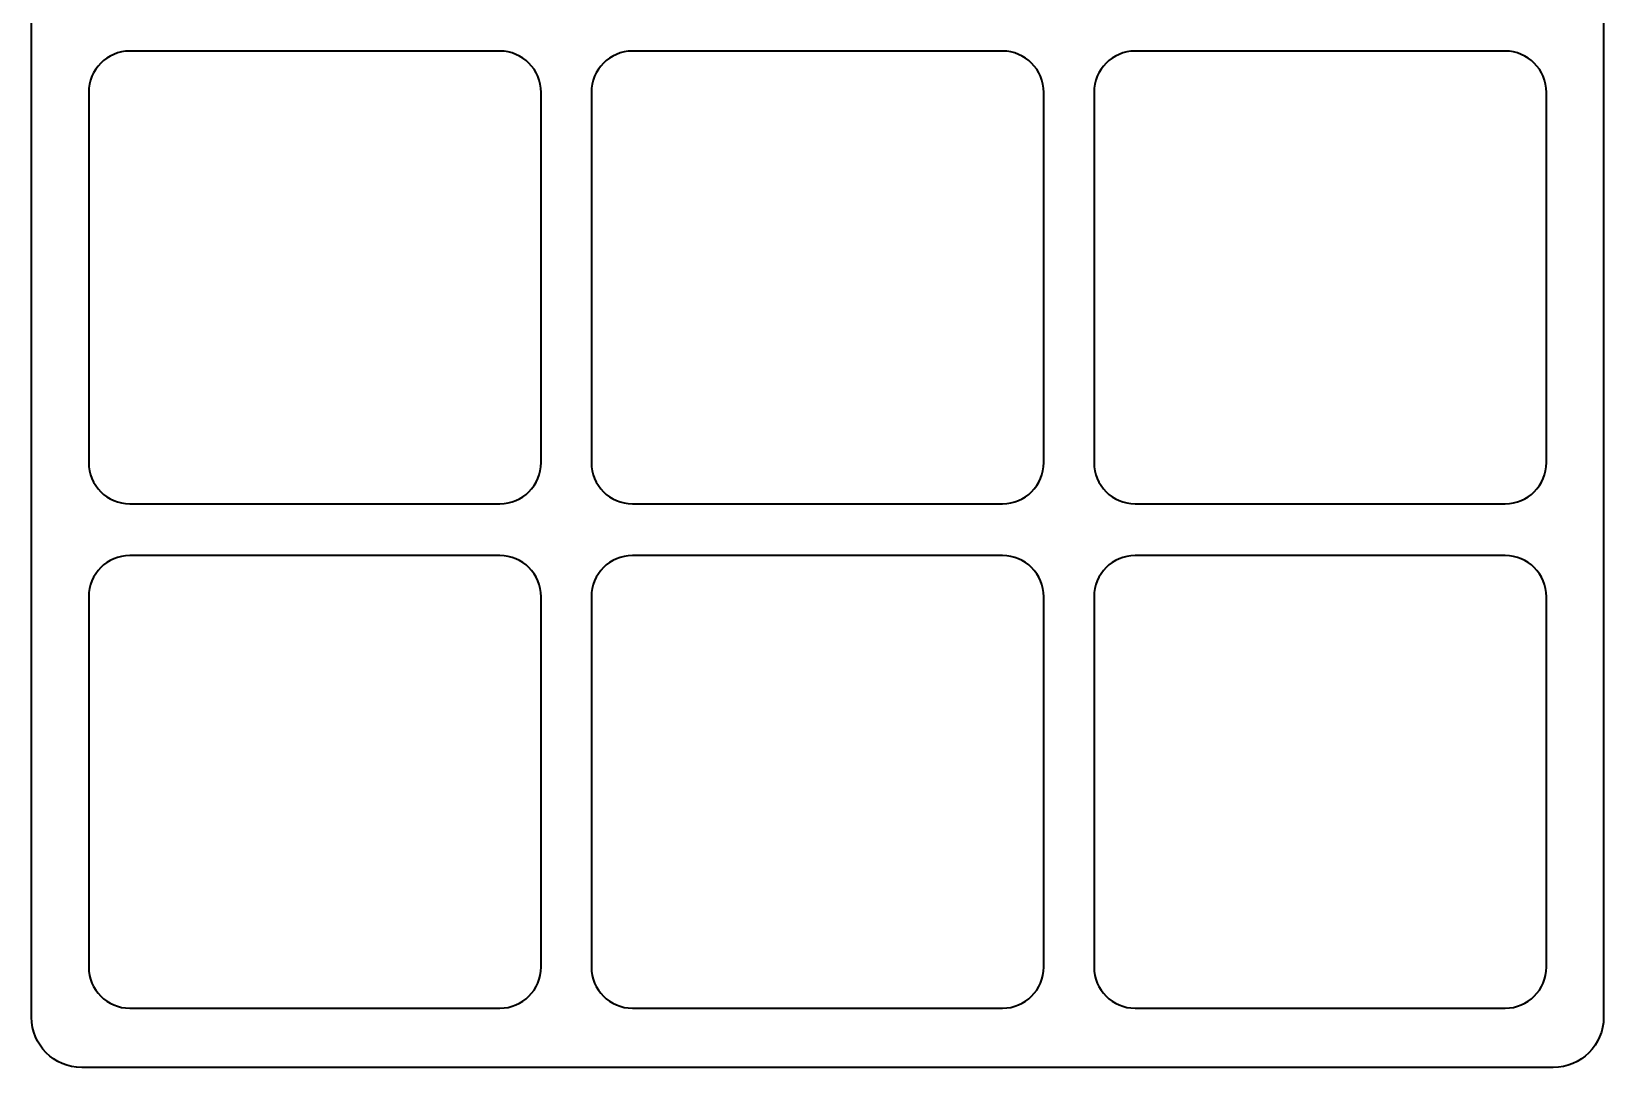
# Model space of a CAD drawing. Extents: x -1870 to 1325, y -1261 to 388.
# Drawn here: x -548 to 611, y -1160 to -397 of the extents above; entities that cross this region are included whole.
import ezdxf

# ---------------------------------------------------------------- set-up
doc = ezdxf.new("R2010")
doc.units = 0
doc.header["$MEASUREMENT"] = 0
doc.layers.add('Layer 1', color=7, linetype='Continuous', lineweight=0)

# ---------------------------------------------------------------- blocks, each defined once
blk = doc.blocks.new('Block_0')
at = {"layer": 'Layer 1', "color": 1, "lineweight": 35, "true_color": 0xff0000}
for points in [[(534.1, 289.8), (534.1, 289.8), (-471.1, 289.8), (-471.1, 289.8), (-513.7, 289.8), (-548.2, 255.3), (-548.2, 212.7), (-548.2, 212.7), (-548.2, -1123.4), (-548.2, -1123.4), (-548.2, -1143.8), (-531.6, -1160.4), (-511.1, -1160.4), (-511.1, -1160.4), (574.1, -1160.4), (574.1, -1160.4), (594.6, -1160.4), (611.2, -1143.8), (611.2, -1123.4), (611.2, -1123.4), (611.2, 212.7), (611.2, 212.7), (611.2, 255.3), (576.7, 289.8), (534.1, 289.8)], [(-172.4, -714.6), (-172.4, -731.4), (-186, -745), (-202.8, -745), (-202.8, -745), (-475.7, -745), (-475.7, -745), (-492.4, -745), (-506, -731.4), (-506, -714.6), (-506, -714.6), (-506, -441.8), (-506, -441.8), (-506, -425), (-492.4, -411.4), (-475.7, -411.4), (-475.7, -411.4), (-202.8, -411.4), (-202.8, -411.4), (-186, -411.4), (-172.4, -425), (-172.4, -441.8), (-172.4, -441.8), (-172.4, -714.6), (-172.4, -714.6)], [(198.3, -714.6), (198.3, -731.4), (184.7, -745), (167.9, -745), (167.9, -745), (-105, -745), (-105, -745), (-121.7, -745), (-135.3, -731.4), (-135.3, -714.6), (-135.3, -714.6), (-135.3, -441.8), (-135.3, -441.8), (-135.3, -425), (-121.7, -411.4), (-105, -411.4), (-105, -411.4), (167.9, -411.4), (167.9, -411.4), (184.7, -411.4), (198.3, -425), (198.3, -441.8), (198.3, -441.8), (198.3, -714.6), (198.3, -714.6)], [(569, -714.6), (569, -731.4), (555.4, -745), (538.6, -745), (538.6, -745), (265.7, -745), (265.7, -745), (249, -745), (235.4, -731.4), (235.4, -714.6), (235.4, -714.6), (235.4, -441.8), (235.4, -441.8), (235.4, -425), (249, -411.4), (265.7, -411.4), (265.7, -411.4), (538.6, -411.4), (538.6, -411.4), (555.4, -411.4), (569, -425), (569, -441.8), (569, -441.8), (569, -714.6), (569, -714.6)], [(-172.4, -1086.4), (-172.4, -1103.1), (-186, -1116.7), (-202.8, -1116.7), (-202.8, -1116.7), (-475.7, -1116.7), (-475.7, -1116.7), (-492.4, -1116.7), (-506, -1103.1), (-506, -1086.4), (-506, -1086.4), (-506, -813.5), (-506, -813.5), (-506, -796.7), (-492.4, -783.1), (-475.7, -783.1), (-475.7, -783.1), (-202.8, -783.1), (-202.8, -783.1), (-186, -783.1), (-172.4, -796.7), (-172.4, -813.5), (-172.4, -813.5), (-172.4, -1086.4), (-172.4, -1086.4)], [(198.3, -1086.4), (198.3, -1103.1), (184.7, -1116.7), (167.9, -1116.7), (167.9, -1116.7), (-105, -1116.7), (-105, -1116.7), (-121.7, -1116.7), (-135.3, -1103.1), (-135.3, -1086.4), (-135.3, -1086.4), (-135.3, -813.5), (-135.3, -813.5), (-135.3, -796.7), (-121.7, -783.1), (-105, -783.1), (-105, -783.1), (167.9, -783.1), (167.9, -783.1), (184.7, -783.1), (198.3, -796.7), (198.3, -813.5), (198.3, -813.5), (198.3, -1086.4), (198.3, -1086.4)], [(569, -1086.4), (569, -1103.1), (555.4, -1116.7), (538.6, -1116.7), (538.6, -1116.7), (265.7, -1116.7), (265.7, -1116.7), (249, -1116.7), (235.4, -1103.1), (235.4, -1086.4), (235.4, -1086.4), (235.4, -813.5), (235.4, -813.5), (235.4, -796.7), (249, -783.1), (265.7, -783.1), (265.7, -783.1), (538.6, -783.1), (538.6, -783.1), (555.4, -783.1), (569, -796.7), (569, -813.5), (569, -813.5), (569, -1086.4), (569, -1086.4)]]:
    blk.add_open_spline(points, degree=3, knots=[0, 0, 0, 0, 1, 1, 1, 2, 2, 2, 3, 3, 3, 4, 4, 4, 5, 5, 5, 6, 6, 6, 7, 7, 7, 8, 8, 8, 8], dxfattribs=at)

msp = doc.modelspace()

# ---------------------------------------------------------------- block references
at = {"layer": 'Layer 1'}
msp.add_blockref('Block_0', (0, 0), dxfattribs=at)

doc.saveas('drawing.dxf')
